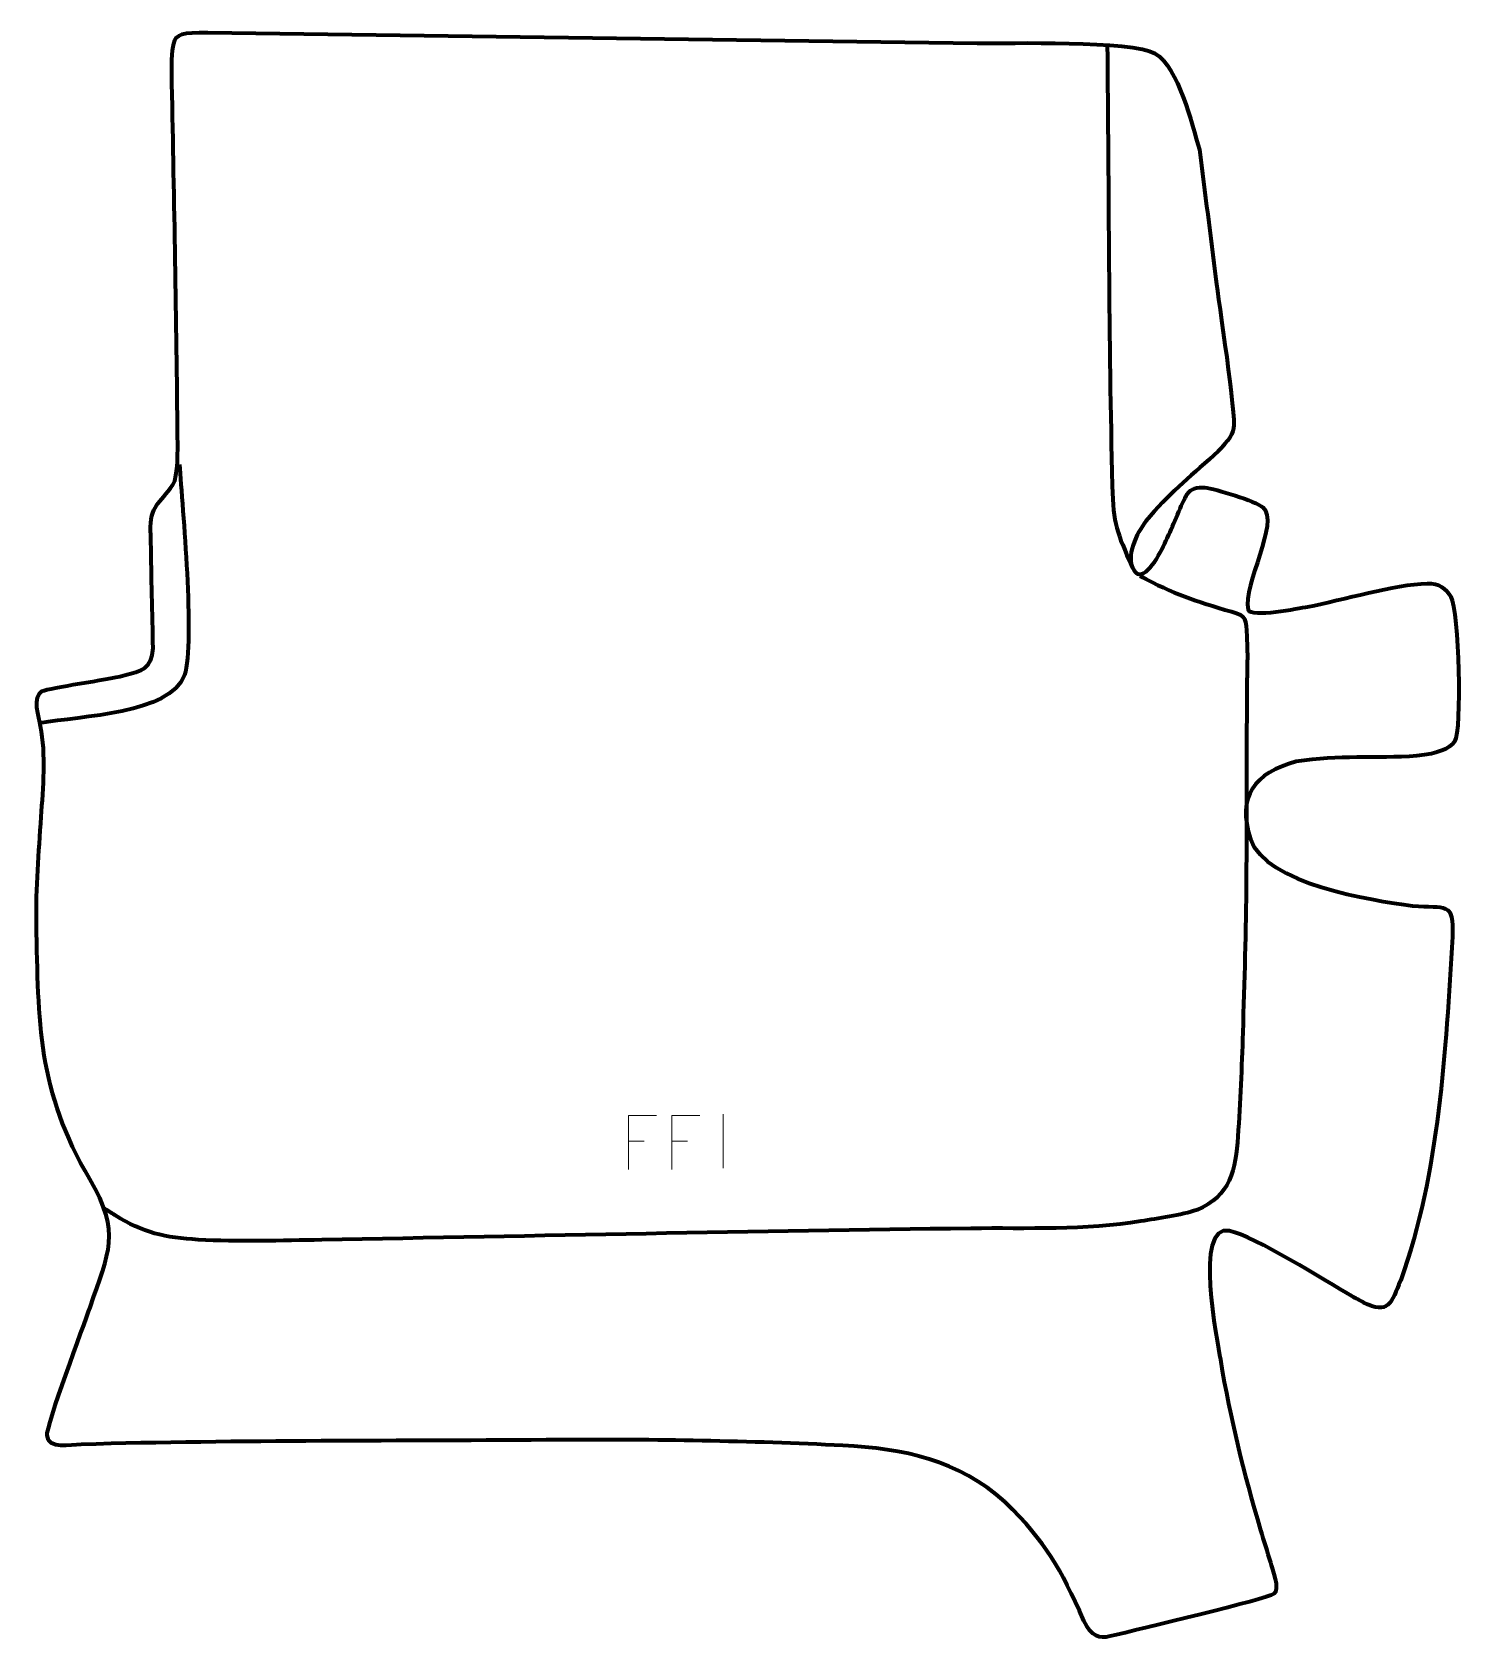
# Model space of a CAD drawing. Header units: millimetres. Extents: x -632 to 26, y -144 to 596.
import ezdxf

# ---------------------------------------------------------------- set-up
doc = ezdxf.new("R2010")
doc.units = ezdxf.units.MM
doc.header["$MEASUREMENT"] = 0
doc.layers.add('layer 1', color=7, linetype='Continuous')
doc.layers.add('layer 2', color=7, linetype='Continuous')

msp = doc.modelspace()

# ---------------------------------------------------------------- linework, layer by layer
at = {"layer": 'layer 1', "color": 142, "lineweight": 158}
for points, knots in [([(-136.8114, 589.9422), (-136.0241, 522.2894), (-136.2458, 454.6358), (-134.485, 386.9954), (-134.485, 386.9954), (-134.0071, 368.8196), (-132.429, 365.8955), (-125.2963, 349.563)], [0, 0, 0, 0, 0.33333333, 0.33333333, 0.33333333, 0.33333333, 1, 1, 1, 1]), ([(-563.9162, 396.8419), (-562.7516, 376.9849), (-556.6988, 315.339), (-561.6905, 299.832), (-561.6905, 299.832), (-568.3366, 281.8726), (-609.1612, 281.0413), (-628.203, 277.7744)], [0, 0, 0, 0, 0.33333333, 0.33333333, 0.33333333, 0.33333333, 1, 1, 1, 1]), ([(-121.731, 345.4469), (-106.1853, 337.232), (-96.3158, 333.8921), (-79.5762, 329.052), (-79.5762, 329.052), (-72.3864, 326.9714), (-73.0975, 325.5749), (-72.5679, 317.6316), (-72.5679, 317.6316), (-71.9856, 308.8991), (-72.496, 299.7966), (-72.578, 291.0211), (-72.578, 291.0211), (-72.6298, 262.5665), (-72.6767, 234.112), (-72.7822, 205.6575), (-72.7822, 205.6575), (-72.9057, 182.4881), (-73.7537, 158.5407), (-74.4168, 135.3235), (-74.4168, 135.3235), (-74.8732, 119.3401), (-75.5428, 103.428), (-76.6665, 87.4755), (-76.6665, 87.4755), (-77.7506, 72.5703), (-80.1102, 59.7523), (-95.4554, 53.7552), (-95.4554, 53.7552), (-102.8705, 51.1321), (-113.4367, 49.7829), (-121.3016, 48.4913), (-121.3016, 48.4913), (-146.7462, 44.2788), (-173.8183, 45.4656), (-199.5891, 45.177), (-199.5891, 45.177), (-299.2235, 43.9304), (-398.8431, 41.7157), (-498.4683, 39.916), (-498.4683, 39.916), (-516.538, 39.5918), (-537.4157, 38.9518), (-555.2917, 40.0076), (-555.2917, 40.0076), (-570.4893, 40.9053), (-580.9052, 43.1402), (-593.7101, 51.2756), (-593.7101, 51.2756), (-595.3965, 52.347), (-597.0766, 53.4161), (-598.7724, 54.4733)], [0, 0, 0, 0, 0.07142857, 0.07142857, 0.07142857, 0.07142857, 0.14285714, 0.14285714, 0.14285714, 0.14285714, 0.21428571, 0.21428571, 0.21428571, 0.21428571, 0.28571429, 0.28571429, 0.28571429, 0.28571429, 0.35714286, 0.35714286, 0.35714286, 0.35714286, 0.42857143, 0.42857143, 0.42857143, 0.42857143, 0.5, 0.5, 0.5, 0.5, 0.57142857, 0.57142857, 0.57142857, 0.57142857, 0.64285714, 0.64285714, 0.64285714, 0.64285714, 0.71428571, 0.71428571, 0.71428571, 0.71428571, 0.78571429, 0.78571429, 0.78571429, 0.78571429, 0.85714286, 0.85714286, 0.85714286, 0.85714286, 1, 1, 1, 1])]:
    msp.add_open_spline(points, degree=3, knots=knots, dxfattribs=at)
at = {"layer": 'layer 2', "color": 242, "lineweight": 158}
msp.add_open_spline([(-577.1054, 361.0575), (-576.9831, 344.7522), (-576.3034, 328.4257), (-576.1526, 312.1766), (-576.1526, 312.1766), (-576.5396, 302.7417), (-581.2996, 301.8635), (-589.7474, 299.6204), (-589.7474, 299.6204), (-597.1564, 297.6531), (-623.5756, 294.2392), (-627.2828, 292.401), (-627.2828, 292.401), (-631.8153, 290.1537), (-628.6905, 280.1379), (-627.94, 276.3897), (-627.94, 276.3897), (-625.2829, 263.1201), (-626.731, 248.0681), (-627.6176, 234.5794), (-627.6176, 234.5794), (-628.7028, 218.0681), (-630.0878, 201.988), (-629.8388, 185.3974), (-629.8388, 185.3974), (-628.9056, 140.0097), (-629.2742, 108.4525), (-605.2598, 67.9211), (-605.2598, 67.9211), (-590.667, 42.7499), (-596.4722, 34.5767), (-605.12, 8.8628), (-605.12, 8.8628), (-607.9711, 0.652), (-625.4318, -45.8877), (-624.9373, -50.1105), (-624.9373, -50.1105), (-624.1537, -56.8033), (-614.243, -54.3627), (-609.2639, -54.2167), (-609.2639, -54.2167), (-535.8433, -52.1609), (-461.7859, -52.7418), (-388.2666, -52.1045), (-388.2666, -52.1045), (-345.6213, -51.8382), (-301.0863, -52.6355), (-258.4985, -54.7128), (-258.4985, -54.7128), (-230.7091, -56.1816), (-205.233, -61.3262), (-183.9063, -80.6643), (-183.9063, -80.6643), (-164.1645, -100.103), (-158.8048, -110.6327), (-147.5726, -135.3575), (-147.5726, -135.3575), (-143.8106, -142.9081), (-140.5211, -143.7095), (-135.4695, -142.5217), (-135.4695, -142.5217), (-122.4494, -139.4605), (-63.2715, -125.2804), (-60.0526, -123.0264), (-60.0526, -123.0264), (-57.1419, -120.9881), (-60.864, -111.2673), (-61.6776, -108.5234), (-61.6776, -108.5234), (-63.1504, -103.5561), (-64.7727, -98.6512), (-66.2197, -93.6706), (-66.2197, -93.6706), (-74.1925, -66.3262), (-79.9969, -43.3315), (-84.7134, -15.1548), (-84.7134, -15.1548), (-86.0703, -7.1748), (-97.2287, 47.4814), (-80.5585, 44.0212), (-80.5585, 44.0212), (-68.7873, 41.5779), (-36.5396, 21.1053), (-24.2322, 14.0022), (-24.2322, 14.0022), (-22.4421, 13.0293), (-20.6516, 12.0918), (-18.8413, 11.1579), (-18.8413, 11.1579), (-7.1719, 5.199), (-6.148, 10.8738), (-1.6814, 21.3466), (-1.6814, 21.3466), (16.1548, 70.9717), (18.9562, 126.9791), (22.1296, 179.32), (22.1296, 179.32), (22.935, 196.0881), (19.1206, 192.362), (3.6796, 193.6876), (3.6796, 193.6876), (-15.4145, 196.3168), (-63.9655, 203.6657), (-70.8445, 224.4384), (-70.8445, 224.4384), (-77.3589, 244.1102), (-68.9712, 254.8894), (-49.7673, 260.0172), (-49.7673, 260.0172), (-30.0425, 263.1268), (-13.4819, 261.3572), (5.7392, 262.6513), (5.7392, 262.6513), (15.6909, 263.6914), (20.7363, 265.8943), (23.1598, 269.3144), (23.1598, 269.3144), (26.4829, 274.0038), (25.088, 329.328), (21.3658, 335.9151), (21.3658, 335.9151), (19.2103, 339.7297), (15.8547, 342.1595), (10.7201, 342.028), (10.7201, 342.028), (-4.9425, 341.627), (-27.7472, 334.4679), (-44.6117, 331.306), (-44.6117, 331.306), (-48.429, 330.6046), (-70.7164, 326.1452), (-71.8773, 329.952), (-71.8773, 329.952), (-74.5093, 341.3962), (-57.2558, 370.2663), (-65.1227, 377.0612), (-65.1227, 377.0612), (-68.5114, 379.9881), (-86.9061, 385.522), (-91.885, 386.1995), (-91.885, 386.1995), (-95.3196, 386.4479), (-98.3401, 385.7411), (-99.9556, 383.1302), (-99.9556, 383.1302), (-102.5587, 378.923), (-106.4675, 368.6348), (-108.8687, 363.5497), (-108.8687, 363.5497), (-110.8316, 359.3928), (-116.6561, 346.037), (-122.1712, 346.2547), (-122.1712, 346.2547), (-123.2484, 346.4917), (-123.7701, 347.2214), (-124.4247, 347.9866), (-124.4247, 347.9866), (-128.8262, 354.1133), (-123.051, 365.5004), (-119.0379, 370.6126), (-119.0379, 370.6126), (-108.4731, 383.327), (-99.6784, 390.3237), (-87.6679, 401.0809), (-87.6679, 401.0809), (-82.0891, 406.0776), (-79.5299, 409.7126), (-78.6181, 413.4252), (-78.6181, 413.4252), (-77.3694, 418.5101), (-85.6417, 472.7492), (-86.7968, 482.0304), (-86.7968, 482.0304), (-89.3023, 501.9543), (-91.8079, 521.8783), (-94.3134, 541.8022), (-94.3134, 541.8022), (-98.0816, 553.6124), (-103.9012, 579.526), (-114.7814, 585.8968), (-114.7814, 585.8968), (-125.5296, 592.1902), (-182.1074, 590.4931), (-196.7304, 590.6803), (-196.7304, 590.6803), (-314.8097, 592.279), (-432.8886, 593.9153), (-550.9668, 595.5886), (-550.9668, 595.5886), (-562.5489, 595.7527), (-565.4628, 594.941), (-566.614, 590.5457), (-566.614, 590.5457), (-567.584, 586.8424), (-567.6101, 580.3797), (-567.4401, 571.9663), (-567.4401, 571.9663), (-566.3493, 517.7555), (-565.3431, 463.2192), (-564.8142, 409.0096), (-564.8142, 409.0096), (-564.7688, 404.349), (-564.4792, 391.1974), (-566.9824, 387.4839), (-566.9824, 387.4839), (-572.9914, 378.5696), (-577.5905, 378.0698), (-577.2411, 365.8677), (-577.2411, 365.8677), (-577.195, 364.2579), (-577.1378, 362.6702), (-577.1054, 361.0575)], degree=3, knots=[0, 0, 0, 0, 0.01851852, 0.01851852, 0.01851852, 0.01851852, 0.03703704, 0.03703704, 0.03703704, 0.03703704, 0.05555556, 0.05555556, 0.05555556, 0.05555556, 0.07407407, 0.07407407, 0.07407407, 0.07407407, 0.09259259, 0.09259259, 0.09259259, 0.09259259, 0.11111111, 0.11111111, 0.11111111, 0.11111111, 0.12962963, 0.12962963, 0.12962963, 0.12962963, 0.14814815, 0.14814815, 0.14814815, 0.14814815, 0.16666667, 0.16666667, 0.16666667, 0.16666667, 0.18518519, 0.18518519, 0.18518519, 0.18518519, 0.2037037, 0.2037037, 0.2037037, 0.2037037, 0.22222222, 0.22222222, 0.22222222, 0.22222222, 0.24074074, 0.24074074, 0.24074074, 0.24074074, 0.25925926, 0.25925926, 0.25925926, 0.25925926, 0.27777778, 0.27777778, 0.27777778, 0.27777778, 0.2962963, 0.2962963, 0.2962963, 0.2962963, 0.31481481, 0.31481481, 0.31481481, 0.31481481, 0.33333333, 0.33333333, 0.33333333, 0.33333333, 0.35185185, 0.35185185, 0.35185185, 0.35185185, 0.37037037, 0.37037037, 0.37037037, 0.37037037, 0.38888889, 0.38888889, 0.38888889, 0.38888889, 0.40740741, 0.40740741, 0.40740741, 0.40740741, 0.42592593, 0.42592593, 0.42592593, 0.42592593, 0.44444444, 0.44444444, 0.44444444, 0.44444444, 0.46296296, 0.46296296, 0.46296296, 0.46296296, 0.48148148, 0.48148148, 0.48148148, 0.48148148, 0.5, 0.5, 0.5, 0.5, 0.51851852, 0.51851852, 0.51851852, 0.51851852, 0.53703704, 0.53703704, 0.53703704, 0.53703704, 0.55555556, 0.55555556, 0.55555556, 0.55555556, 0.57407407, 0.57407407, 0.57407407, 0.57407407, 0.59259259, 0.59259259, 0.59259259, 0.59259259, 0.61111111, 0.61111111, 0.61111111, 0.61111111, 0.62962963, 0.62962963, 0.62962963, 0.62962963, 0.64814815, 0.64814815, 0.64814815, 0.64814815, 0.66666667, 0.66666667, 0.66666667, 0.66666667, 0.68518519, 0.68518519, 0.68518519, 0.68518519, 0.7037037, 0.7037037, 0.7037037, 0.7037037, 0.72222222, 0.72222222, 0.72222222, 0.72222222, 0.74074074, 0.74074074, 0.74074074, 0.74074074, 0.75925926, 0.75925926, 0.75925926, 0.75925926, 0.77777778, 0.77777778, 0.77777778, 0.77777778, 0.7962963, 0.7962963, 0.7962963, 0.7962963, 0.81481481, 0.81481481, 0.81481481, 0.81481481, 0.83333333, 0.83333333, 0.83333333, 0.83333333, 0.85185185, 0.85185185, 0.85185185, 0.85185185, 0.87037037, 0.87037037, 0.87037037, 0.87037037, 0.88888889, 0.88888889, 0.88888889, 0.88888889, 0.90740741, 0.90740741, 0.90740741, 0.90740741, 0.92592593, 0.92592593, 0.92592593, 0.92592593, 0.94444444, 0.94444444, 0.94444444, 0.94444444, 0.96296296, 0.96296296, 0.96296296, 0.96296296, 1, 1, 1, 1], dxfattribs=at)
at = {"layer": 'layer 2', "color": 250, "lineweight": 9}
for points in [[(-344.3742, 97.2276), (-344.3742, 97.2276), (-357.2482, 97.2276), (-357.2482, 97.2276), (-357.2482, 97.2276), (-357.2482, 97.2276), (-357.2482, 72.274), (-357.2482, 72.274)], [(-324.3742, 97.2276), (-324.3742, 97.2276), (-337.2482, 97.2276), (-337.2482, 97.2276), (-337.2482, 97.2276), (-337.2482, 97.2276), (-337.2482, 72.274), (-337.2482, 72.274)]]:
    msp.add_open_spline(points, degree=3, knots=[0, 0, 0, 0, 0.33333333, 0.33333333, 0.33333333, 0.33333333, 1, 1, 1, 1], dxfattribs=at)
for points in [[(-313.6642, 97.835), (-313.6642, 97.835), (-313.6642, 72.8609), (-313.6642, 72.8609)], [(-357.2482, 85.3479), (-357.2482, 85.3479), (-350.0801, 85.3479), (-350.0801, 85.3479)], [(-337.2482, 85.3479), (-337.2482, 85.3479), (-330.0801, 85.3479), (-330.0801, 85.3479)]]:
    msp.add_open_spline(points, degree=3, dxfattribs=at)

doc.saveas('drawing.dxf')
